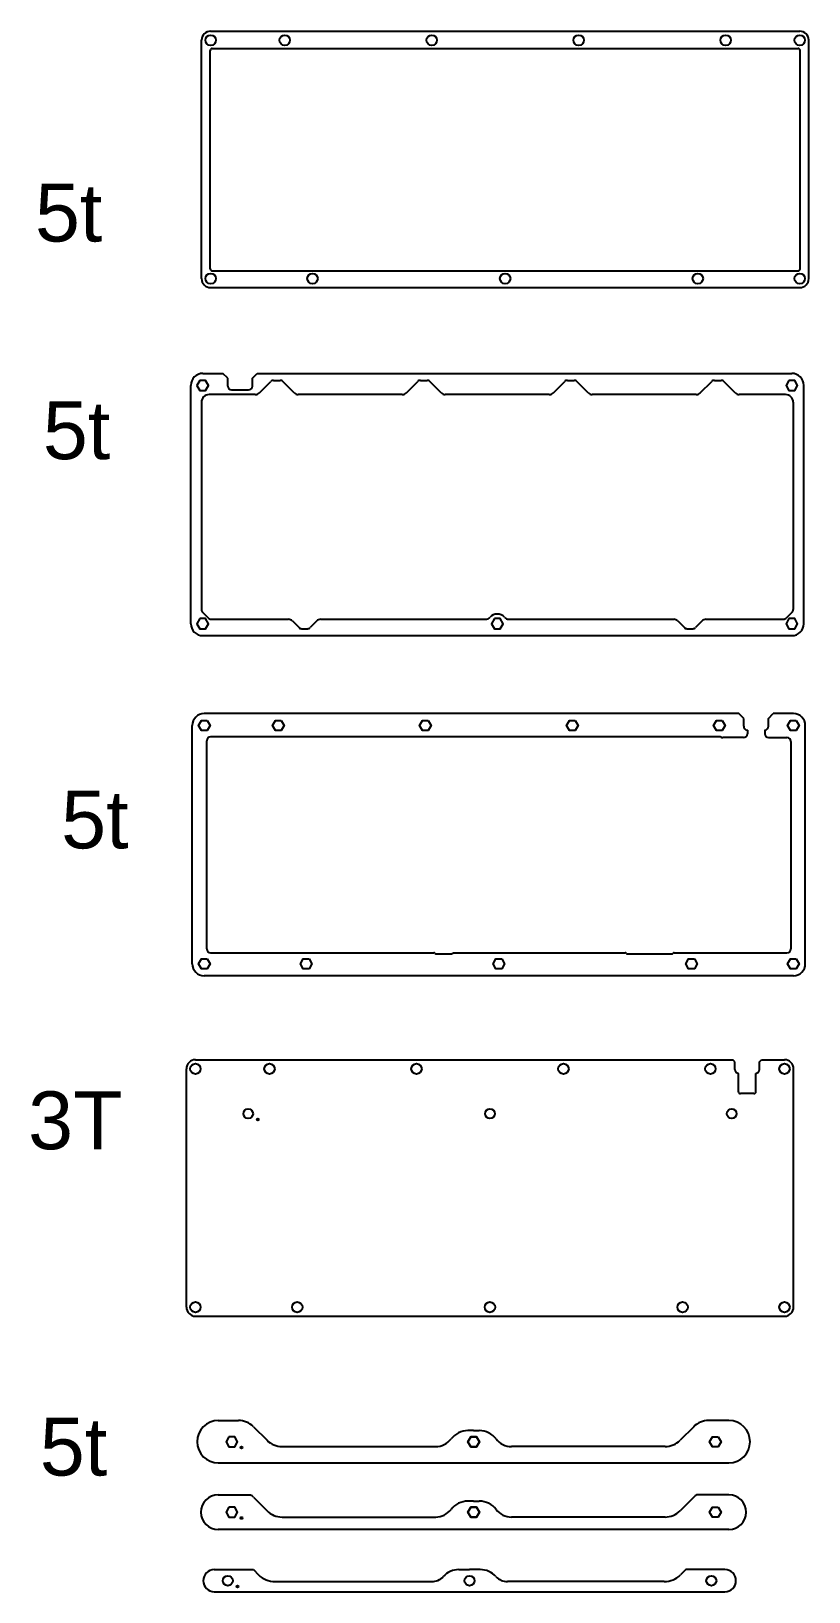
# Model space of a CAD drawing. Header units: millimetres. Extents: x 619 to 1022, y 452 to 1261.
import ezdxf

# ---------------------------------------------------------------- set-up
doc = ezdxf.new("R2010")
doc.units = ezdxf.units.MM
for name, color, linetype in [('받침5t', 40, 'Continuous'), ('상판5t', 10, 'Continuous'), ('중간판5t', 110, 'Continuous'), ('중상판5t', 2, 'Continuous'), ('하판3t', 210, 'Continuous')]:
    doc.layers.add(name, color=color, linetype=linetype)
doc.styles.get("Standard").update_dxf_attribs({"font": 'arial.ttf'})

msp = doc.modelspace()

# ---------------------------------------------------------------- linework, layer by layer
at = {"layer": '받침5t'}
for p, q in [((715.73, 540.63), (726.17, 540.63)), ((733.95, 537.41), (741.01, 530.36)), ((848.08, 535.38), (845.15, 535.38)), ((848.08, 535.38), (851.01, 535.38)), ((962.21, 537.41), (955.15, 530.36)), ((980.43, 540.63), (969.98, 540.63)), ((748.78, 527.13), (828.46, 527.13)), ((947.37, 527.13), (867.69, 527.13)), ((715.73, 518.63), (980.43, 518.63)), ((715.73, 502.08), (732.5, 502.08)), ((980.43, 502.08), (963.66, 502.08)), ((733.95, 500.86), (741.01, 493.8)), ((848.08, 498.83), (845.15, 498.83)), ((848.08, 498.83), (851.01, 498.83)), ((962.21, 500.86), (955.15, 493.8)), ((748.78, 490.58), (828.46, 490.58)), ((947.37, 490.58), (867.69, 490.58)), ((980.43, 484.08), (715.73, 484.08)), ((713.64, 463.32), (733.89, 463.32)), ((733.89, 463.32), (736.62, 460.59)), ((840.46, 463.32), (845.99, 463.32)), ((851.51, 463.32), (845.99, 463.32)), ((958.09, 463.32), (955.35, 460.59)), ((978.34, 463.32), (958.09, 463.32)), ((745.11, 457.07), (826.37, 457.07)), ((946.87, 457.07), (865.6, 457.07)), ((713.64, 451.82), (978.34, 451.82))]:
    msp.add_line(p, q, dxfattribs=at)
for points in [[(721.23, 532.23), (719.73, 529.63), (721.23, 527.03), (724.23, 527.03), (725.73, 529.63), (724.23, 532.23)], [(846.58, 532.23), (845.08, 529.63), (846.58, 527.03), (849.58, 527.03), (851.08, 529.63), (849.58, 532.23)], [(849.58, 532.23), (851.08, 529.63), (849.58, 527.03), (846.58, 527.03), (845.08, 529.63), (846.58, 532.23)], [(974.93, 532.23), (976.43, 529.63), (974.93, 527.03), (971.93, 527.03), (970.43, 529.63), (971.93, 532.23)], [(721.23, 495.68), (719.73, 493.08), (721.23, 490.48), (724.23, 490.48), (725.73, 493.08), (724.23, 495.68)], [(846.58, 495.68), (845.08, 493.08), (846.58, 490.48), (849.58, 490.48), (851.08, 493.08), (849.58, 495.68)], [(849.58, 495.68), (851.08, 493.08), (849.58, 490.48), (846.58, 490.48), (845.08, 493.08), (846.58, 495.68)], [(974.93, 495.68), (976.43, 493.08), (974.93, 490.48), (971.93, 490.48), (970.43, 493.08), (971.93, 495.68)]]:
    msp.add_lwpolyline(points, close=True, dxfattribs=at)
for centre, radius in [((727.73, 526.63), 0.5), ((727.73, 490.08), 0.5), ((720.64, 457.57), 2.6), ((725.64, 454.57), 0.5), ((845.99, 457.57), 2.6), ((845.99, 457.57), 2.6), ((971.34, 457.57), 2.6)]:
    msp.add_circle(centre, radius, dxfattribs=at)
for centre, radius, start, end in [((715.73, 529.63), 11, 90, 270), ((726.17, 529.63), 11, 45, 90), ((845.15, 524.38), 11, 90, 142.6168), ((851.01, 524.38), 11, 37.3832, 90), ((969.98, 529.63), 11, 90, 135), ((980.43, 529.63), 11, 270, 90), ((748.78, 538.13), 11, 225, 270), ((828.46, 537.13), 10, 270, 322.6168), ((867.69, 537.13), 10, 217.3832, 270), ((947.37, 538.13), 11, 270, 315), ((715.73, 493.08), 9, 90, 270), ((726.17, 493.08), 11, 45, 54.9032), ((969.98, 493.08), 11, 125.0968, 135), ((980.43, 493.08), 9, 270, 90), ((748.78, 501.58), 11, 225, 270), ((828.46, 500.58), 10, 270, 322.6168), ((845.15, 487.83), 11, 90, 142.6168), ((851.01, 487.83), 11, 37.3832, 90), ((867.69, 500.58), 10, 217.3832, 270), ((947.37, 501.58), 11, 270, 315), ((713.64, 457.57), 5.75, 90, 270), ((840.46, 452.32), 11, 90, 137.85164), ((851.51, 452.32), 11, 42.14836, 90), ((978.34, 457.57), 5.75, 270, 90), ((745.11, 469.07), 12, 225, 270), ((826.37, 465.07), 8, 270, 317.85164), ((865.6, 465.07), 8, 222.14836, 270), ((946.87, 469.07), 12, 270, 315)]:
    msp.add_arc(centre, radius, start, end, dxfattribs=at)
at = {"layer": '상판5t'}
for p, q in [((707.06, 1132.66), (707.06, 1256.21)), ((711.76, 1260.91), (1017.16, 1260.91)), ((1021.86, 1132.66), (1021.86, 1256.21)), ((711.56, 1137.66), (711.56, 1250.96)), ((712.56, 1251.96), (1016.36, 1251.96)), ((1017.36, 1137.66), (1017.36, 1250.96)), ((712.56, 1136.66), (1016.36, 1136.66)), ((711.76, 1127.96), (1017.16, 1127.96))]:
    msp.add_line(p, q, dxfattribs=at)
for centre in [(711.76, 1256.21), (750.16, 1256.21), (826.36, 1256.21), (902.56, 1256.21), (978.76, 1256.21), (1017.16, 1256.21), (711.76, 1132.66), (764.56, 1132.66), (864.46, 1132.66), (964.35, 1132.66), (1017.16, 1132.66)]:
    msp.add_circle(centre, 2.7, dxfattribs=at)
for centre, radius, start, end in [((711.76, 1256.21), 4.7, 90, 180), ((1017.16, 1256.21), 4.7, 0, 90), ((712.56, 1250.96), 1, 90, 180), ((1016.36, 1250.96), 1, 360, 90), ((712.56, 1137.66), 1, 180, 270), ((1016.36, 1137.66), 1, 270, 0), ((711.76, 1132.66), 4.7, 180, 270), ((1017.16, 1132.66), 4.7, 270, 0)]:
    msp.add_arc(centre, radius, start, end, dxfattribs=at)
at = {"layer": '중간판5t'}
for p, q in [((985.61, 907.13), (708.45, 907.13)), ((988.11, 904.63), (985.61, 907.13)), ((1000.9, 904.63), (1003.4, 907.13)), ((1013.85, 907.13), (1003.4, 907.13)), ((702.25, 777.38), (702.25, 900.93)), ((988.11, 900.59), (988.11, 904.63)), ((990, 898.59), (990, 896.68)), ((999, 898.59), (999, 896.68)), ((1000.9, 900.59), (1000.9, 904.63)), ((1020.05, 777.38), (1020.05, 900.93)), ((709.75, 785.08), (709.75, 893.08)), ((975.52, 895.08), (711.75, 895.08)), ((988, 894.68), (977.26, 894.68)), ((1001, 894.68), (1010.55, 894.68)), ((1012.55, 892.68), (1012.55, 785.08)), ((711.75, 783.08), (827.53, 783.08)), ((828.85, 782.58), (836.18, 782.58)), ((837.68, 783.08), (926.73, 783.08)), ((928.05, 782.58), (950.65, 782.58)), ((952.15, 783.08), (1010.55, 783.08)), ((1013.85, 771.18), (708.45, 771.18))]:
    msp.add_line(p, q, dxfattribs=at)
for points in [[(709.95, 903.53), (711.46, 900.93), (709.95, 898.33), (706.95, 898.33), (705.45, 900.93), (706.95, 903.53)], [(748.35, 903.53), (749.86, 900.93), (748.35, 898.33), (745.35, 898.33), (743.85, 900.93), (745.35, 903.53)], [(824.55, 903.53), (826.06, 900.93), (824.55, 898.33), (821.55, 898.33), (820.05, 900.93), (821.55, 903.53)], [(900.75, 903.53), (902.26, 900.93), (900.75, 898.33), (897.75, 898.33), (896.25, 900.93), (897.75, 903.53)], [(976.95, 903.53), (978.46, 900.93), (976.95, 898.33), (973.95, 898.33), (972.45, 900.93), (973.95, 903.53)], [(1015.35, 903.53), (1016.86, 900.93), (1015.35, 898.33), (1012.35, 898.33), (1010.85, 900.93), (1012.35, 903.53)], [(709.95, 779.98), (711.46, 777.38), (709.95, 774.78), (706.95, 774.78), (705.45, 777.38), (706.95, 779.98)], [(762.76, 779.98), (764.26, 777.38), (762.76, 774.78), (759.76, 774.78), (758.26, 777.38), (759.76, 779.98)], [(862.65, 779.98), (864.16, 777.38), (862.65, 774.78), (859.65, 774.78), (858.15, 777.38), (859.65, 779.98)], [(962.55, 779.98), (964.05, 777.38), (962.55, 774.78), (959.55, 774.78), (958.04, 777.38), (959.55, 779.98)], [(1015.35, 779.98), (1016.86, 777.38), (1015.35, 774.78), (1012.35, 774.78), (1010.85, 777.38), (1012.35, 779.98)]]:
    msp.add_lwpolyline(points, close=True, dxfattribs=at)
for centre, radius, start, end in [((708.45, 900.93), 6.2, 90, 180), ((1013.85, 900.93), 6.2, 0, 90), ((990.11, 900.59), 2, 180, 266.93915), ((998.9, 900.59), 2, 273.06085, 0), ((711.75, 893.08), 2, 90, 180), ((975.52, 893.08), 2, 64.15807, 90), ((977.26, 896.68), 2, 244.15807, 270), ((988, 896.68), 2, 270, 0), ((1001, 896.68), 2, 180, 270), ((1010.55, 892.68), 2, 0, 90), ((711.75, 785.08), 2, 180, 270), ((1010.55, 785.08), 2, 270, 0), ((708.45, 777.38), 6.2, 180, 270), ((827.53, 782.08), 1, 48.59038, 90), ((828.85, 783.58), 1, 228.59038, 270), ((836.18, 785.08), 2.5, 270, 306.8699), ((926.73, 782.08), 1, 48.59038, 90), ((928.05, 783.58), 1, 228.59038, 270), ((950.65, 784.08), 1.5, 270, 306.8699), ((952.15, 782.08), 1, 90, 126.8699), ((1013.85, 777.38), 6.2, 270, 0)]:
    msp.add_arc(centre, radius, start, end, dxfattribs=at)
at = {"layer": '중상판5t'}
for p, q in [((701.46, 953.75), (701.46, 1077.3)), ((707.66, 1083.5), (718.12, 1083.5)), ((720.62, 1081), (718.12, 1083.5)), ((720.62, 1076.96), (720.62, 1081)), ((733.4, 1081), (735.9, 1083.5)), ((733.4, 1076.96), (733.4, 1081)), ((735.9, 1083.5), (1013.06, 1083.5)), ((737.03, 1073.43), (742.92, 1079.32)), ((744.33, 1079.9), (747.79, 1079.9)), ((755.09, 1073.43), (749.2, 1079.32)), ((813.23, 1073.43), (819.12, 1079.32)), ((820.53, 1079.9), (823.99, 1079.9)), ((831.29, 1073.43), (825.4, 1079.32)), ((889.43, 1073.43), (895.32, 1079.32)), ((896.73, 1079.9), (900.19, 1079.9)), ((907.49, 1073.43), (901.6, 1079.32)), ((965.63, 1073.43), (971.52, 1079.32)), ((972.93, 1079.9), (976.39, 1079.9)), ((983.69, 1073.43), (977.8, 1079.32)), ((1019.26, 953.75), (1019.26, 1077.3)), ((706.96, 1068.55), (706.96, 961.05)), ((734.91, 1072.55), (710.96, 1072.55)), ((722.62, 1074.96), (731.4, 1074.96)), ((811.11, 1072.55), (757.21, 1072.55)), ((887.31, 1072.55), (833.41, 1072.55)), ((963.51, 1072.55), (909.61, 1072.55)), ((1009.76, 1072.55), (985.81, 1072.55)), ((1013.76, 1068.55), (1013.76, 961.05)), ((707.55, 959.63), (710.57, 956.61)), ((711.98, 956.02), (752.05, 956.02)), ((754.17, 955.15), (757.57, 951.74)), ((766.76, 955.15), (763.36, 951.74)), ((768.89, 956.02), (854.34, 956.02)), ((866.38, 956.02), (951.83, 956.02)), ((953.95, 955.15), (957.36, 951.74)), ((966.55, 955.15), (963.15, 951.74)), ((968.67, 956.02), (1008.74, 956.02)), ((1013.17, 959.63), (1010.15, 956.61)), ((707.66, 947.55), (1013.06, 947.55)), ((758.99, 951.15), (761.94, 951.15)), ((958.77, 951.15), (961.73, 951.15))]:
    msp.add_line(p, q, dxfattribs=at)
for points in [[(706.16, 1079.9), (704.66, 1077.3), (706.16, 1074.7), (709.16, 1074.7), (710.66, 1077.3), (709.16, 1079.9)], [(1011.56, 1079.9), (1010.06, 1077.3), (1011.56, 1074.7), (1014.56, 1074.7), (1016.06, 1077.3), (1014.56, 1079.9)], [(706.16, 956.35), (704.66, 953.75), (706.16, 951.15), (709.16, 951.15), (710.66, 953.75), (709.16, 956.35)], [(858.86, 956.35), (857.36, 953.75), (858.86, 951.15), (861.86, 951.15), (863.36, 953.75), (861.86, 956.35)], [(1011.56, 956.35), (1010.06, 953.75), (1011.56, 951.15), (1014.56, 951.15), (1016.06, 953.75), (1014.56, 956.35)]]:
    msp.add_lwpolyline(points, close=True, dxfattribs=at)
for centre, radius, start, end in [((707.66, 1077.3), 6.2, 90, 180), ((722.62, 1076.96), 2, 180, 270), ((731.4, 1076.96), 2, 270, 0), ((744.33, 1077.9), 2, 90, 135), ((747.79, 1077.9), 2, 45, 90), ((820.53, 1077.9), 2, 90, 135), ((823.99, 1077.9), 2, 45, 90), ((896.73, 1077.9), 2, 90, 135), ((900.19, 1077.9), 2, 45, 90), ((972.93, 1077.9), 2, 90, 135), ((976.39, 1077.9), 2, 45, 90), ((1013.06, 1077.3), 6.2, 0, 90), ((710.96, 1068.55), 4, 90, 180), ((734.91, 1075.55), 3, 270, 315), ((757.21, 1075.55), 3, 225, 270), ((811.11, 1075.55), 3, 270, 315), ((833.41, 1075.55), 3, 225, 270), ((887.31, 1075.55), 3, 270, 315), ((909.61, 1075.55), 3, 225, 270), ((963.51, 1075.55), 3, 270, 315), ((985.81, 1075.55), 3, 225, 270), ((1009.76, 1068.55), 4, 0, 90), ((708.96, 961.05), 2, 180, 225), ((711.98, 958.02), 2, 225, 270), ((752.05, 953.02), 3, 45, 90), ((768.89, 953.02), 3, 90, 135), ((854.34, 959.02), 3, 270, 318.79539), ((860.36, 953.75), 5, 41.20461, 138.79539), ((866.38, 959.02), 3, 221.20461, 270), ((951.83, 953.02), 3, 45, 90), ((968.67, 953.02), 3, 90, 135), ((1008.74, 958.02), 2, 270, 315), ((1011.76, 961.05), 2, 315, 0), ((707.66, 953.75), 6.2, 180, 270), ((758.99, 953.15), 2, 225, 270), ((761.94, 953.15), 2, 270, 315), ((958.77, 953.15), 2, 225, 270), ((961.73, 953.15), 2, 270, 315), ((1013.06, 953.75), 6.2, 270, 0)]:
    msp.add_arc(centre, radius, start, end, dxfattribs=at)
at = {"layer": '하판3t'}
for p, q in [((699.17, 599.4), (699.17, 722.95)), ((703.87, 727.65), (982.53, 727.65)), ((983.53, 726.65), (982.53, 727.65)), ((983.53, 722.61), (983.53, 726.65)), ((985.42, 711.11), (985.42, 720.61)), ((994.42, 711.11), (994.42, 720.61)), ((996.31, 726.65), (997.31, 727.65)), ((996.31, 722.61), (996.31, 726.65)), ((997.31, 727.65), (1009.27, 727.65)), ((1013.97, 599.4), (1013.97, 722.95)), ((993.42, 710.11), (986.42, 710.11)), ((703.87, 594.7), (1009.27, 594.7))]:
    msp.add_line(p, q, dxfattribs=at)
for centre, radius in [((703.87, 722.95), 2.7), ((742.27, 722.95), 2.7), ((818.47, 722.95), 2.7), ((894.67, 722.95), 2.7), ((970.87, 722.95), 2.7), ((1009.27, 722.95), 2.7), ((731.22, 699.68), 2.5), ((736.22, 696.68), 0.5), ((856.57, 699.68), 2.5), ((981.92, 699.68), 2.5), ((703.87, 599.4), 2.7), ((756.68, 599.4), 2.7), ((856.57, 599.4), 2.7), ((956.46, 599.4), 2.7), ((1009.27, 599.4), 2.7)]:
    msp.add_circle(centre, radius, dxfattribs=at)
for centre, radius, start, end in [((703.87, 722.95), 4.7, 90, 180), ((985.53, 722.61), 2, 180, 266.93915), ((994.31, 722.61), 2, 273.06085, 0), ((1009.27, 722.95), 4.7, 0, 90), ((986.42, 711.11), 1, 180, 270), ((993.42, 711.11), 1, 270, 0), ((703.87, 599.4), 4.7, 180, 270), ((1009.27, 599.4), 4.7, 270, 0)]:
    msp.add_arc(centre, radius, start, end, dxfattribs=at)

# ---------------------------------------------------------------- texts
at = {"layer": '받침5t', "insert": (623.18, 542.08), "char_height": 30, "attachment_point": 1}
msp.add_mtext_dynamic_manual_height_columns('5t', width=0.8037, gutter_width=12.5, heights=[0], dxfattribs=at)
at = {"layer": '상판5t', "insert": (620.68, 1181.86), "char_height": 30, "attachment_point": 1}
msp.add_mtext_dynamic_manual_height_columns('5t', width=0.8037, gutter_width=12.5, heights=[0], dxfattribs=at)
at = {"layer": '중간판5t', "insert": (634.25, 867.25), "char_height": 30, "attachment_point": 1}
msp.add_mtext_dynamic_manual_height_columns('5t', width=0.8037, gutter_width=12.5, heights=[0], dxfattribs=at)
at = {"layer": '중상판5t', "insert": (624.77, 1069.04), "char_height": 30, "attachment_point": 1}
msp.add_mtext_dynamic_manual_height_columns('5t', width=0.8037, gutter_width=12.5, heights=[0], dxfattribs=at)
at = {"layer": '하판3t', "insert": (617.13, 711.25), "char_height": 30, "attachment_point": 1}
msp.add_mtext_dynamic_manual_height_columns('3T', width=0.8037, gutter_width=12.5, heights=[0], dxfattribs=at)

doc.saveas('drawing.dxf')
